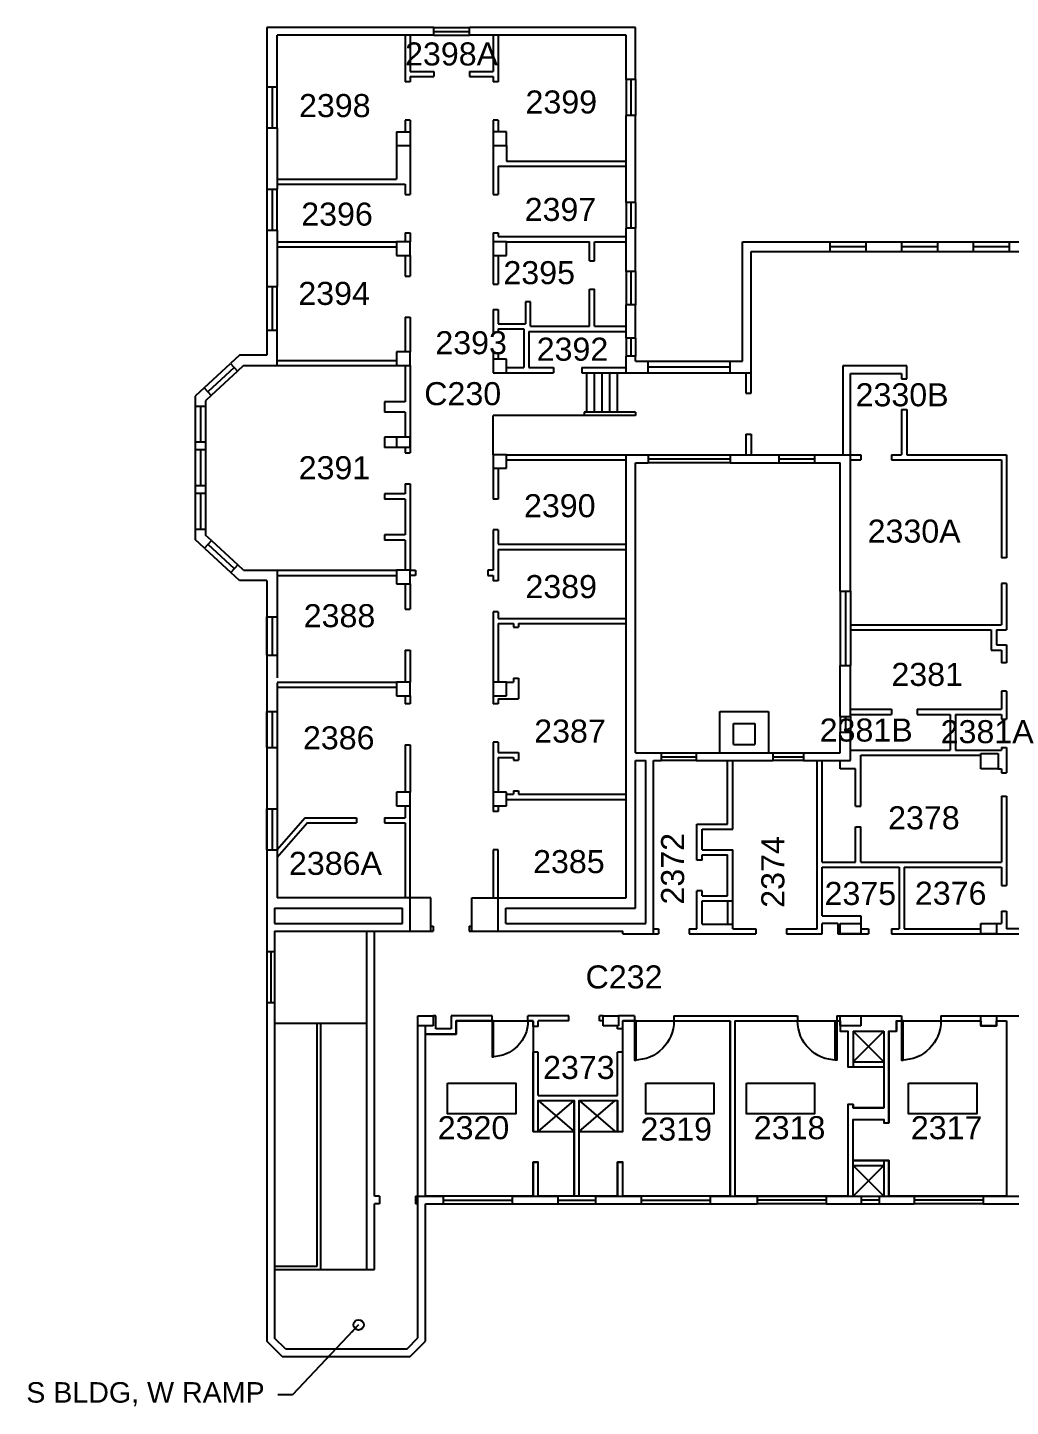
# Model space of a CAD drawing. Header units: inches. Extents: x -281 to 5521, y -151 to 3105.
# Drawn here: x -281 to 872, y 62 to 1678 of the extents above; entities that cross this region are included whole.
import ezdxf

# ---------------------------------------------------------------- set-up
doc = ezdxf.new("R2010")
doc.units = ezdxf.units.IN
doc.header["$LTSCALE"] = 48
doc.header["$MEASUREMENT"] = 0
doc.layers.get('0').update_dxf_attribs({"linetype": 'CONTINUOUS'})
for name, color, linetype in [('A-ANNO-RNUM', 4, 'CONTINUOUS'), ('A-ANNO-TEXT-IDEN', 4, 'CONTINUOUS'), ('A-DOOR', 2, 'CONTINUOUS'), ('A-FLOR-PFIX', 2, 'CONTINUOUS'), ('A-FLOR-STRS', 2, 'CONTINUOUS'), ('A-GLAZ', 2, 'CONTINUOUS'), ('A-GLAZ-SILL', 1, 'CONTINUOUS'), ('A-WALL-FULL', 6, 'CONTINUOUS'), ('S-COLS', 5, 'CONTINUOUS'), ('X-MEDGAS', 5, 'CONTINUOUS')]:
    doc.layers.add(name, color=color, linetype=linetype)
doc.styles.add('ARIAL', font='arial.ttf')
doc.styles.get("Standard").update_dxf_attribs({"font": 'SIMPLEX.SHX'})
doc.dimstyles.new('DIM1-4', dxfattribs={"dimscale": 48, "dimtxt": 0.09375, "dimasz": 0.125, "dimexe": 0.125, "dimexo": 0.09375, "dimgap": 0.046875, "dimtad": 1, "dimdec": 4, "dimzin": 7, "dimdsep": 46, "dimlunit": 4, "dimtxsty": 'Standard', "dimblk": 'TICK', "dimcen": 2.25, "dimdle": 1.5, "dimadec": 0, "dimazin": 0, "dimtfac": 1, "dimtdec": 4, "dimtix": 1, "dimtofl": 0, "dimtmove": 2, "dimatfit": 3, "dimldrblk": 'TICK', "dimfxl": 1, "dimtolj": 1, "dimtzin": 0, "dimarcsym": 0})

# ---------------------------------------------------------------- blocks, each defined once
blk = doc.blocks.new('*U156')
for p, q in [((0, 0), (0, 0)), ((46, 0), (46, 0))]:
    blk.add_line(p, q)
blk.add_lwpolyline([(0, 0), (0, 46), (1.75, 46), (1.75, 0)], close=True)
blk.add_arc((0, 0), 46, 0, 90)
blk = doc.blocks.new('*U174')
for p, q in [((0, 0), (0, 0)), ((-46, 0), (-46, 0))]:
    blk.add_line(p, q)
blk.add_lwpolyline([(0, 0), (0, 46), (-1.75, 46), (-1.75, 0)], close=True)
blk.add_arc((0, 0), 46, 90, 180)
blk = doc.blocks.new('*U168')
for p, q in [((0, 0), (0, 0)), ((42, 0), (42, 0))]:
    blk.add_line(p, q)
blk.add_lwpolyline([(0, 0), (0, 42), (1.75, 42), (1.75, 0)], close=True)
blk.add_arc((0, 0), 42, 0, 90)
blk = doc.blocks.new('TICK')
at = {"linetype": 'Continuous'}
blk.add_line((0.99, 0), (-0.99, 0), dxfattribs=at)
at = {"color": 11}
blk.add_line((-0.22, -0.22), (0.22, 0.22), dxfattribs=at)

msp = doc.modelspace()

# ---------------------------------------------------------------- linework, layer by layer
at = {"layer": 'A-FLOR-PFIX'}
for p, q in [((687, 501.5), (723, 465.5)), ((723, 501.5), (687, 465.5)), ((681, 459.5), (723, 459.5)), ((687, 465.5), (723, 465.5)), ((318, 420), (360, 384)), ((318, 384), (360, 420)), ((366, 420), (408, 384)), ((366, 384), (408, 420)), ((318, 384), (360, 384)), ((366, 384), (411, 384)), ((687, 350), (723, 350)), ((687, 344), (723, 344)), ((723, 344), (687, 308)), ((687, 344), (723, 308))]:
    msp.add_line(p, q, dxfattribs=at)
at = {"layer": 'A-FLOR-STRS'}
for p, q in [((375, 1227), (375, 1273)), ((384, 1227), (384, 1273)), ((393, 1227), (393, 1273)), ((402, 1227), (402, 1273)), ((411, 1227), (411, 1273)), ((432, 1223), (265, 1223)), ((265, 1177), (265, 1223)), ((117, 510.5), (9, 510.5)), ((63, 222), (117, 222))]:
    msp.add_line(p, q, dxfattribs=at)
at = {"layer": 'A-GLAZ'}
for p, q in [((195.5, 1673), (237.5, 1673)), ((426.5, 1616.5), (426.5, 1574.5)), ((6, 1608), (6, 1560)), ((6, 1488), (6, 1440)), ((426.5, 1472.5), (426.5, 1442.5)), ((660, 1420.8), (702, 1420.8)), ((744, 1420.8), (786, 1420.8)), ((828, 1420.8), (870, 1420.8)), ((426.5, 1391.5), (426.5, 1352.5)), ((6, 1374), (6, 1323)), ((426.5, 1313.5), (426.5, 1292.5)), ((-38.5, 1279.3), (-69.4, 1250.8)), ((447, 1279.8), (543, 1279.8)), ((-78, 1233.5), (-78, 1191.5)), ((-78, 1182.5), (-78, 1140.5)), ((447, 1172.2), (543, 1172.2)), ((600, 1172.2), (642, 1172.2)), ((-78, 1131.5), (-78, 1089.5)), ((-69.2, 1072), (-38.3, 1043.5)), ((678, 1017), (678, 930)), ((6, 987), (6, 942)), ((6, 876), (6, 834)), ((678, 870), (678, 852)), ((462, 823), (503, 823)), ((593, 823), (629, 823)), ((6, 762), (6, 714)), ((4.5, 594.5), (4.5, 534.5)), ((206.5, 303.5), (287.5, 303.5)), ((341, 303.5), (385, 303.5)), ((438.5, 303.5), (519.5, 303.5)), ((655.5, 303.5), (574.5, 303.5)), ((717.5, 303.5), (696.5, 303.5)), ((839.5, 303.5), (758.5, 303.5))]:
    msp.add_line(p, q, dxfattribs=at)
at = {"layer": 'A-GLAZ-SILL'}
for p, q in [((195.5, 1677.5), (237.5, 1677.5)), ((195.5, 1668.5), (237.5, 1668.5)), ((421, 1616.5), (421, 1574.5)), ((432, 1616.5), (432, 1574.5)), ((0, 1608), (0, 1560)), ((12, 1560), (12, 1608)), ((0, 1488), (0, 1440)), ((12, 1440), (12, 1488)), ((421, 1472.5), (421, 1442.5)), ((432, 1472.5), (432, 1442.5)), ((660, 1426.5), (702, 1426.5)), ((744, 1426.5), (786, 1426.5)), ((828, 1426.5), (870, 1426.5)), ((660, 1415), (702, 1415)), ((744, 1415), (786, 1415)), ((828, 1415), (870, 1415)), ((421, 1391.5), (421, 1352.5)), ((432, 1391.5), (432, 1352.5)), ((0, 1374), (0, 1323)), ((12, 1323), (12, 1374)), ((421, 1313.5), (421, 1292.5)), ((432, 1313.5), (432, 1292.5)), ((-73.4, 1255.3), (-42.6, 1283.7)), ((447, 1286.5), (543, 1286.5)), ((-34.4, 1274.9), (-65.3, 1246.4)), ((447, 1273), (543, 1273)), ((-84, 1233.5), (-84, 1191.5)), ((-72, 1233.5), (-72, 1191.5)), ((-84, 1182.5), (-84, 1140.5)), ((-72, 1182.5), (-72, 1140.5)), ((447, 1177), (543, 1177)), ((543, 1167.5), (447, 1167.5)), ((600, 1177), (642, 1177)), ((600, 1167.5), (642, 1167.5)), ((-84, 1131.5), (-84, 1089.5)), ((-72, 1131.5), (-72, 1089.5)), ((-73.2, 1067.6), (-42.4, 1039.1)), ((-65.1, 1076.4), (-34.2, 1047.9)), ((672, 1017), (672, 930)), ((684, 1017), (684, 930)), ((0, 942), (0, 987)), ((12, 987), (12, 942)), ((0, 834), (0, 876)), ((12, 876), (12, 834)), ((672, 870), (672, 852)), ((684, 870), (684, 852)), ((462, 827.5), (503, 827.5)), ((593, 827.5), (629, 827.5)), ((503, 818.5), (462, 818.5)), ((629, 818.5), (593, 818.5)), ((0, 714), (0, 762)), ((12, 762), (12, 714)), ((0, 594.5), (0, 534.5)), ((9, 594.5), (9, 534.5)), ((287.5, 308), (206.5, 308)), ((385, 308), (341, 308)), ((519.5, 308), (438.5, 308)), ((574.5, 308), (655.5, 308)), ((696.5, 308), (717.5, 308)), ((758.5, 308), (839.5, 308)), ((206.5, 299), (287.5, 299)), ((341, 299), (385, 299)), ((438.5, 299), (519.5, 299)), ((655.5, 299), (574.5, 299)), ((696.5, 299), (717.5, 299)), ((839.5, 299), (758.5, 299))]:
    msp.add_line(p, q, dxfattribs=at)
at = {"layer": 'A-WALL-FULL'}
for p, q in [((0, 1677.5), (0, 1608)), ((195.5, 1677.5), (0, 1677.5)), ((12, 1608), (12, 1668.5)), ((195.5, 1668.5), (12, 1668.5)), ((162, 1668.5), (162, 1614)), ((168, 1668.5), (168, 1626)), ((195.5, 1668.5), (195.5, 1677.5)), ((432, 1677.5), (237.5, 1677.5)), ((237.5, 1668.5), (237.5, 1677.5)), ((421, 1668.5), (237.5, 1668.5)), ((265, 1668.5), (265, 1626)), ((271, 1668.5), (271, 1614)), ((421, 1616.5), (421, 1668.5)), ((432, 1616.5), (432, 1677.5)), ((168, 1626), (195.5, 1626)), ((168, 1620), (195.5, 1620)), ((168, 1620), (168, 1614)), ((195.5, 1626), (195.5, 1620)), ((237.5, 1626), (237.5, 1620)), ((237.5, 1626), (265, 1626)), ((237.5, 1620), (265, 1620)), ((265, 1620), (265, 1614)), ((432, 1616.5), (421, 1616.5)), ((0, 1608), (12, 1608)), ((168, 1614), (162, 1614)), ((271, 1614), (265, 1614)), ((168, 1569), (162, 1569)), ((162, 1569), (162, 1555.5)), ((168, 1569), (168, 1482)), ((271, 1569), (265, 1569)), ((265, 1569), (265, 1482)), ((271, 1569), (271, 1555.5)), ((432, 1574.5), (421, 1574.5)), ((421, 1472.5), (421, 1574.5)), ((432, 1472.5), (432, 1574.5)), ((0, 1560), (0, 1488)), ((0, 1560), (12, 1560)), ((12, 1560), (12, 1488)), ((152, 1555.5), (168, 1555.5)), ((152, 1555.5), (152, 1500)), ((152, 1539.5), (168, 1539.5)), ((281, 1539.5), (281, 1521)), ((281, 1521), (421, 1521)), ((271, 1515), (421, 1515)), ((271, 1515), (271, 1482)), ((0, 1488), (12, 1488)), ((12, 1500), (152, 1500)), ((12, 1494), (162, 1494)), ((162, 1494), (162, 1482)), ((162, 1482), (168, 1482)), ((265, 1482), (271, 1482)), ((432, 1472.5), (421, 1472.5)), ((0, 1440), (0, 1374)), ((0, 1440), (12, 1440)), ((12, 1440), (12, 1374)), ((432, 1442.5), (421, 1442.5)), ((421, 1391.5), (421, 1442.5)), ((432, 1391.5), (432, 1442.5)), ((12, 1426.5), (152, 1426.5)), ((162, 1437), (168, 1437)), ((162, 1437), (162, 1426.5)), ((168, 1437), (168, 1426.5)), ((265, 1437), (271, 1437)), ((265, 1437), (265, 1426.5)), ((271, 1437), (271, 1432.5)), ((271, 1432.5), (421, 1432.5)), ((281, 1426.5), (378, 1426.5)), ((378, 1404), (378, 1426.5)), ((384, 1404), (384, 1426.5)), ((384, 1426.5), (421, 1426.5)), ((557.5, 1286.5), (557.5, 1426.5)), ((557.5, 1426.5), (660, 1426.5)), ((660, 1426.5), (660, 1415)), ((702, 1426.5), (702, 1415)), ((702, 1426.5), (744, 1426.5)), ((744, 1426.5), (744, 1415)), ((786, 1426.5), (786, 1415)), ((786, 1426.5), (828, 1426.5)), ((828, 1426.5), (828, 1415)), ((870, 1426.5), (870, 1415)), ((870, 1426.5), (912, 1426.5)), ((12, 1420.5), (152, 1420.5)), ((162, 1410.5), (162, 1386)), ((168, 1410.5), (168, 1386)), ((265, 1410.5), (265, 1377)), ((271, 1410.5), (271, 1377)), ((567.5, 1415), (660, 1415)), ((567.5, 1249), (567.5, 1415)), ((702, 1415), (744, 1415)), ((786, 1415), (828, 1415)), ((870, 1415), (912, 1415)), ((378, 1404), (384, 1404)), ((432, 1391.5), (421, 1391.5)), ((0, 1374), (12, 1374)), ((162, 1386), (168, 1386)), ((265, 1377), (271, 1377)), ((378, 1327.5), (378, 1371)), ((378, 1371), (384, 1371)), ((384, 1327.5), (384, 1371)), ((265, 1347), (271, 1347)), ((265, 1347), (265, 1320)), ((271, 1347), (271, 1330.5)), ((309, 1356), (303, 1356)), ((303, 1356), (303, 1330.5)), ((309, 1327.5), (309, 1356)), ((432, 1352.5), (421, 1352.5)), ((421, 1313.5), (421, 1352.5)), ((432, 1313.5), (432, 1352.5)), ((162, 1338), (168, 1338)), ((162, 1338), (162, 1297.5)), ((168, 1338), (168, 1297.5)), ((271, 1330.5), (303, 1330.5)), ((309, 1327.5), (378, 1327.5)), ((384, 1327.5), (421, 1327.5)), ((0, 1323), (0, 1293.5)), ((0, 1323), (12, 1323)), ((12, 1281.5), (12, 1323)), ((271, 1320), (265, 1320)), ((271, 1324.5), (271, 1320)), ((271, 1324.5), (301, 1324.5)), ((301, 1324.5), (301, 1279)), ((307, 1321.5), (421, 1321.5)), ((307, 1321.5), (307, 1279)), ((432, 1313.5), (421, 1313.5)), ((-32, 1293.5), (-42.6, 1283.7)), ((0, 1293.5), (-32, 1293.5)), ((271, 1296), (265, 1296)), ((265, 1296), (265, 1273)), ((271, 1296), (271, 1289)), ((-42.6, 1283.7), (-34.4, 1274.9)), ((-27.3, 1281.5), (-34.4, 1274.9)), ((-27.3, 1281.5), (152, 1281.5)), ((12, 1287.5), (152, 1287.5)), ((162, 1281.5), (162, 1239)), ((168, 1281.5), (168, 1179)), ((281, 1279), (301, 1279)), ((307, 1279), (336, 1279)), ((336, 1279), (336, 1273)), ((369, 1279), (369, 1273)), ((369, 1279), (421, 1279)), ((421, 1273), (421, 1292.5)), ((432, 1292.5), (421, 1292.5)), ((432, 1286.5), (432, 1292.5)), ((432, 1286.5), (447, 1286.5)), ((447, 1273), (447, 1286.5)), ((543, 1273), (543, 1286.5)), ((543, 1286.5), (557.5, 1286.5)), ((750, 1281), (675, 1281)), ((675, 1281), (675, 1177)), ((750, 1266), (750, 1281)), ((281, 1273), (336, 1273)), ((369, 1273), (447, 1273)), ((543, 1273), (567.5, 1273)), ((561.5, 1273), (561.5, 1249)), ((684, 1272), (744, 1272)), ((684, 1017), (684, 1272)), ((744, 1272), (744, 1266)), ((744, 1266), (750, 1266)), ((-73.4, 1255.3), (-84, 1245.5)), ((-84, 1245.5), (-84, 1233.5)), ((-73.4, 1255.3), (-65.3, 1246.4)), ((-65.3, 1246.4), (-72, 1240.2)), ((561.5, 1249), (567.5, 1249)), ((-72, 1233.5), (-84, 1233.5)), ((-72, 1240.2), (-72, 1233.5)), ((138, 1239), (138, 1227)), ((162, 1239), (138, 1239)), ((744, 1230), (750, 1230)), ((744, 1230), (744, 1177)), ((750, 1230), (750, 1177)), ((162, 1227), (138, 1227)), ((162, 1227), (162, 1197.5)), ((432, 1227), (372, 1227)), ((372, 1227), (372, 1223)), ((432, 1227), (432, 1223)), ((152, 1197.5), (138, 1197.5)), ((138, 1197.5), (138, 1185.5)), ((561.5, 1201), (567.5, 1201)), ((561.5, 1201), (561.5, 1177)), ((567.5, 1201), (567.5, 1177)), ((-84, 1191.5), (-84, 1182.5)), ((-72, 1191.5), (-84, 1191.5)), ((-72, 1182.5), (-84, 1182.5)), ((-72, 1191.5), (-72, 1182.5)), ((152, 1185.5), (138, 1185.5)), ((162, 1185.5), (162, 1179)), ((162, 1179), (168, 1179)), ((281, 1177), (447, 1177)), ((281, 1171), (421, 1171)), ((421, 657.5), (421, 1177)), ((432, 1167.5), (447, 1167.5)), ((432, 827.5), (432, 1167.5)), ((447, 1177), (447, 1167.5)), ((543, 1177), (543, 1167.5)), ((543, 1177), (600, 1177)), ((543, 1167.5), (600, 1167.5)), ((600, 1177), (600, 1167.5)), ((642, 1177), (642, 1167.5)), ((642, 1177), (696, 1177)), ((642, 1167.5), (672, 1167.5)), ((672, 1017), (672, 1167.5)), ((684, 1171), (696, 1171)), ((696, 1177), (696, 1171)), ((732, 1177), (732, 1171)), ((732, 1177), (744, 1177)), ((732, 1171), (861, 1171)), ((750, 1177), (867, 1177)), ((861, 1171), (861, 1056)), ((867, 1177), (867, 1056)), ((265, 1161), (265, 1125)), ((271, 1161), (271, 1125)), ((-84, 1140.5), (-84, 1131.5)), ((-72, 1140.5), (-84, 1140.5)), ((-72, 1131.5), (-84, 1131.5)), ((-72, 1140.5), (-72, 1131.5)), ((162, 1143), (168, 1143)), ((162, 1143), (162, 1131)), ((168, 1143), (168, 1041.5)), ((162, 1131), (138, 1131)), ((138, 1131), (138, 1125)), ((162, 1125), (138, 1125)), ((162, 1125), (162, 1083)), ((271, 1125), (265, 1125)), ((-72, 1089.5), (-84, 1089.5)), ((-84, 1089.5), (-84, 1077.5)), ((-72, 1089.5), (-72, 1082.8)), ((-65.1, 1076.4), (-72, 1082.8)), ((162, 1083), (138, 1083)), ((138, 1083), (138, 1077)), ((271, 1089), (265, 1089)), ((265, 1089), (265, 1041.5)), ((271, 1089), (271, 1072)), ((-73.2, 1067.6), (-84, 1077.5)), ((-65.1, 1076.4), (-73.2, 1067.6)), ((162, 1077), (138, 1077)), ((162, 1077), (162, 1041.5)), ((271, 1072), (421, 1072)), ((271, 1066), (421, 1066)), ((271, 1066), (271, 1029)), ((867, 1056), (861, 1056)), ((-34.2, 1047.9), (-42.4, 1039.1)), ((-32, 1029.5), (-42.4, 1039.1)), ((-27.3, 1041.5), (-34.2, 1047.9)), ((-27.3, 1041.5), (152, 1041.5)), ((12, 1041.5), (12, 987)), ((12, 1035.5), (152, 1035.5)), ((168, 1041.5), (174, 1041.5)), ((174, 1035.5), (168, 1035.5)), ((174, 1041.5), (174, 1035.5)), ((259, 1041.5), (259, 1035.5)), ((265, 1041.5), (259, 1041.5)), ((259, 1035.5), (265, 1035.5)), ((265, 1035.5), (265, 1029)), ((0, 1029.5), (-32, 1029.5)), ((0, 1029.5), (0, 594.5)), ((162, 1025.5), (162, 996)), ((168, 1025.5), (168, 996)), ((271, 1029), (265, 1029)), ((867, 1026), (861, 1026)), ((861, 1026), (861, 977.7)), ((867, 1026), (867, 971.7)), ((672, 1017), (684, 1017)), ((0, 987), (12, 987)), ((162, 996), (168, 996)), ((271, 993), (265, 993)), ((265, 993), (265, 885)), ((271, 993), (271, 985)), ((271, 985), (421, 985)), ((271, 979), (289, 979)), ((271, 979), (271, 910.5)), ((289, 979), (289, 975)), ((289, 975), (295, 975)), ((295, 979), (295, 975)), ((295, 979), (421, 979)), ((684, 977.7), (861, 977.7)), ((684, 971.7), (849, 971.7)), ((849, 971.7), (849, 948)), ((855, 971.7), (855, 954)), ((855, 971.7), (867, 971.7)), ((855, 954), (867, 954)), ((867, 954), (867, 933)), ((0, 942), (12, 942)), ((12, 942), (12, 915.5)), ((162, 948), (168, 948)), ((162, 948), (162, 910.5)), ((168, 948), (168, 910.5)), ((849, 948), (861, 948)), ((861, 948), (861, 933)), ((672, 930), (684, 930)), ((672, 870), (672, 930)), ((684, 870), (684, 930)), ((867, 933), (861, 933)), ((12, 910.5), (152, 910.5)), ((12, 909.5), (12, 876)), ((281, 910.5), (289, 910.5)), ((289, 915), (295, 915)), ((289, 915), (289, 910.5)), ((295, 915), (295, 891)), ((12, 904.5), (152, 904.5)), ((162, 894.5), (162, 885)), ((168, 894.5), (168, 885)), ((271, 891), (295, 891)), ((271, 891), (271, 885)), ((867, 900), (861, 900)), ((861, 900), (861, 878.7)), ((867, 900), (867, 867)), ((0, 876), (12, 876)), ((168, 885), (162, 885)), ((271, 885), (265, 885)), ((531, 827.5), (531, 876)), ((531, 876), (588, 876)), ((588, 876), (588, 827.5)), ((684, 878.7), (732, 878.7)), ((684, 872.7), (732, 872.7)), ((732, 878.7), (732, 872.7)), ((762, 878.7), (762, 872.7)), ((762, 878.7), (861, 878.7)), ((762, 872.7), (801, 872.7)), ((801, 872.7), (801, 830.7)), ((807, 872.7), (807, 830.7)), ((807, 872.7), (861, 872.7)), ((861, 872.7), (861, 867)), ((547, 837.5), (547, 862)), ((547, 862), (572, 862)), ((572, 862), (572, 837.5)), ((672, 870), (684, 870)), ((861, 867), (867, 867)), ((672, 827.5), (672, 852)), ((672, 852), (684, 852)), ((684, 818.5), (684, 852)), ((0, 834), (12, 834)), ((12, 834), (12, 762)), ((162, 837), (168, 837)), ((162, 837), (162, 781.5)), ((168, 837), (168, 781.5)), ((271, 840), (265, 840)), ((265, 840), (265, 759)), ((271, 840), (271, 828)), ((271, 828), (295, 828)), ((295, 828), (295, 819)), ((432, 827.5), (462, 827.5)), ((462, 827.5), (462, 818.5)), ((503, 827.5), (503, 818.5)), ((503, 827.5), (593, 827.5)), ((547, 837.5), (572, 837.5)), ((593, 827.5), (593, 818.5)), ((629, 827.5), (629, 818.5)), ((629, 827.5), (672, 827.5)), ((684, 830.7), (801, 830.7)), ((696, 824.7), (837, 824.7)), ((696, 765), (696, 824.7)), ((807, 830.7), (861, 830.7)), ((861, 834), (867, 834)), ((861, 834), (861, 830.7)), ((867, 834), (867, 804)), ((271, 822), (289, 822)), ((271, 822), (271, 781.5)), ((289, 822), (289, 819)), ((289, 819), (295, 819)), ((432, 645.5), (432, 818.5)), ((432, 818.5), (444, 818.5)), ((444, 627.5), (444, 818.5)), ((453, 615.5), (453, 818.5)), ((453, 818.5), (462, 818.5)), ((503, 818.5), (593, 818.5)), ((540, 744), (540, 818.5)), ((546, 738), (546, 818.5)), ((629, 818.5), (684, 818.5)), ((645, 621.5), (645, 818.5)), ((651, 699.5), (651, 818.5)), ((672, 809), (672, 818.5)), ((690, 809), (672, 809)), ((690, 765), (690, 809)), ((857, 809), (861, 809)), ((861, 809), (861, 804)), ((861, 804), (867, 804)), ((281, 779), (289, 779)), ((289, 783), (295, 783)), ((289, 783), (289, 779)), ((295, 783), (295, 779)), ((295, 779), (421, 779)), ((861, 777), (867, 777)), ((861, 777), (861, 699.5)), ((867, 777), (867, 672)), ((0, 762), (12, 762)), ((162, 765.5), (162, 751.5)), ((168, 618.5), (168, 765.5)), ((271, 765.5), (271, 759)), ((281, 773), (421, 773)), ((690, 765), (696, 765)), ((45, 751.5), (12, 714)), ((47.7, 745.5), (12, 704.9)), ((45, 751.5), (105, 751.5)), ((47.7, 745.5), (105, 745.5)), ((105, 751.5), (105, 745.5)), ((138, 751.5), (138, 745.5)), ((138, 751.5), (162, 751.5)), ((138, 745.5), (162, 745.5)), ((162, 745.5), (162, 657.5)), ((271, 759), (265, 759)), ((504, 744), (540, 744)), ((504, 702), (504, 744)), ((510, 738), (546, 738)), ((510, 714), (510, 738)), ((690, 699.5), (690, 741)), ((690, 741), (696, 741)), ((696, 699.5), (696, 741)), ((0, 714), (12, 714)), ((12, 714), (12, 657.5)), ((271, 714), (265, 714)), ((265, 714), (265, 657.5)), ((271, 618.5), (271, 714)), ((510, 714), (546, 714)), ((546, 621.5), (546, 714)), ((510, 702), (504, 702)), ((510, 708), (540, 708)), ((510, 702), (510, 708)), ((540, 660), (540, 708)), ((651, 699.5), (690, 699.5)), ((696, 699.5), (861, 699.5)), ((651, 636.5), (651, 693.5)), ((651, 693.5), (741, 693.5)), ((741, 693.5), (741, 621.5)), ((747, 693.5), (747, 621.5)), ((747, 693.5), (861, 693.5)), ((861, 693.5), (861, 672)), ((504, 621.5), (504, 666)), ((510, 666), (504, 666)), ((510, 660), (510, 666)), ((861, 672), (867, 672)), ((192, 657.5), (12, 657.5)), ((192, 618.5), (192, 657.5)), ((240, 618.5), (240, 657.5)), ((240, 657.5), (421, 657.5)), ((510, 660), (540, 660)), ((510, 627), (510, 654)), ((510, 654), (546, 654)), ((540, 654), (540, 627)), ((9, 645.5), (159, 645.5)), ((9, 645.5), (9, 627.5)), ((159, 627.5), (159, 645.5)), ((280, 645.5), (432, 645.5)), ((280, 627.5), (280, 645.5)), ((651, 636.5), (696, 636.5)), ((696, 636.5), (696, 621.5)), ((861, 642), (867, 642)), ((861, 642), (861, 627.5)), ((867, 642), (867, 621.5)), ((9, 627.5), (159, 627.5)), ((9, 618.5), (9, 594.5)), ((9, 618.5), (195, 618.5)), ((117, 222), (117, 618.5)), ((126, 308), (126, 618.5)), ((192, 624.5), (195, 624.5)), ((195, 624.5), (195, 618.5)), ((237, 624.5), (237, 618.5)), ((237, 624.5), (240, 624.5)), ((237, 618.5), (417, 618.5)), ((280, 627.5), (444, 627.5)), ((417, 615.5), (417, 618.5)), ((417, 615.5), (459, 615.5)), ((453, 621.5), (459, 621.5)), ((459, 621.5), (459, 615.5)), ((495, 621.5), (495, 615.5)), ((495, 621.5), (504, 621.5)), ((495, 615.5), (573, 615.5)), ((510, 627), (546, 627)), ((546, 621.5), (573, 621.5)), ((573, 621.5), (573, 615.5)), ((609, 621.5), (609, 615.5)), ((609, 621.5), (645, 621.5)), ((609, 615.5), (651, 615.5)), ((651, 615.5), (651, 627.5)), ((669, 627.5), (651, 627.5)), ((669, 627.5), (669, 615.5)), ((669, 615.5), (705, 615.5)), ((696, 621.5), (705, 621.5)), ((705, 621.5), (705, 615.5)), ((732, 621.5), (732, 615.5)), ((732, 621.5), (741, 621.5)), ((732, 615.5), (882, 615.5)), ((747, 621.5), (837, 621.5)), ((855, 627.5), (861, 627.5)), ((882, 621.5), (867, 621.5)), ((9, 594.5), (0, 594.5)), ((9, 534.5), (0, 534.5)), ((0, 534.5), (0, 138)), ((9, 534.5), (9, 141.7)), ((198, 519.5), (195, 519.5)), ((198, 504), (198, 519.5)), ((264, 519.5), (216, 519.5)), ((216, 519.5), (216, 504)), ((264, 513.5), (264, 519.5)), ((306, 513.5), (306, 519.5)), ((354, 519.5), (306, 519.5)), ((354, 513.5), (354, 519.5)), ((394, 519.5), (390, 519.5)), ((390, 513.5), (390, 519.5)), ((431, 519.5), (412, 519.5)), ((431, 519.5), (431, 513.5)), ((477, 519.5), (622, 519.5)), ((477, 519.5), (477, 513.5)), ((622, 519.5), (622, 513.5)), ((668, 519.5), (668, 513.5)), ((668, 519.5), (744, 519.5)), ((744, 519.5), (744, 513.5)), ((790, 519.5), (790, 513.5)), ((790, 519.5), (951, 519.5)), ((59, 226), (59, 510.5)), ((63, 222), (63, 510.5)), ((177, 141.9), (177, 507.5)), ((186, 308), (186, 507.5)), ((216, 504), (198, 504)), ((264, 513.5), (222, 513.5)), ((222, 513.5), (222, 498)), ((312, 513.5), (306, 513.5)), ((312, 507), (312, 513.5)), ((318, 507), (312, 507)), ((318, 507), (318, 513.5)), ((354, 513.5), (318, 513.5)), ((394, 513.5), (390, 513.5)), ((411, 504), (411, 507.5)), ((417, 504), (411, 504)), ((431, 513.5), (417, 513.5)), ((417, 504), (417, 513.5)), ((477, 513.5), (543, 513.5)), ((543, 308), (543, 513.5)), ((549, 308), (549, 513.5)), ((549, 513.5), (622, 513.5)), ((668, 513.5), (672, 513.5)), ((672, 513.5), (672, 501.5)), ((672, 501.5), (681, 501.5)), ((681, 501.5), (681, 459.5)), ((687, 501.5), (687, 459.5)), ((687, 501.5), (723, 501.5)), ((723, 501.5), (723, 411.5)), ((729, 501.5), (729, 394)), ((729, 501.5), (738, 501.5)), ((738, 513.5), (738, 501.5)), ((738, 513.5), (744, 513.5)), ((790, 513.5), (837, 513.5)), ((855, 513.5), (867, 513.5)), ((867, 513.5), (867, 308)), ((222, 498), (186, 498)), ((312, 384), (312, 477)), ((318, 477), (312, 477)), ((318, 426), (318, 477)), ((417, 477), (411, 477)), ((411, 426), (411, 477)), ((417, 384), (417, 477)), ((318, 426), (411, 426)), ((318, 420), (360, 420)), ((318, 384), (318, 420)), ((360, 308), (360, 420)), ((366, 308), (366, 420)), ((366, 420), (411, 420)), ((411, 384), (411, 420)), ((681, 415.5), (681, 308)), ((687, 415.5), (681, 415.5)), ((687, 415.5), (687, 411.5)), ((687, 411.5), (723, 411.5)), ((687, 308), (687, 398)), ((687, 398), (723, 398)), ((723, 398), (723, 394)), ((723, 394), (729, 394)), ((312, 384), (318, 384)), ((411, 384), (417, 384)), ((312, 308), (312, 348)), ((312, 348), (318, 348)), ((318, 308), (318, 348)), ((411, 308), (411, 348)), ((411, 348), (417, 348)), ((417, 308), (417, 348)), ((723, 350), (723, 308)), ((723, 350), (729, 350)), ((729, 350), (729, 308)), ((132, 308), (126, 308)), ((132, 308), (132, 299)), ((174, 308), (206.5, 308)), ((174, 308), (174, 299)), ((206.5, 308), (206.5, 299)), ((287.5, 308), (287.5, 299)), ((287.5, 308), (341, 308)), ((341, 308), (341, 299)), ((385, 308), (385, 299)), ((385, 308), (438.5, 308)), ((438.5, 308), (438.5, 299)), ((519.5, 308), (519.5, 299)), ((519.5, 308), (574.5, 308)), ((574.5, 308), (574.5, 299)), ((655.5, 308), (655.5, 299)), ((655.5, 308), (696.5, 308)), ((696.5, 308), (696.5, 299)), ((717.5, 308), (717.5, 299)), ((717.5, 308), (758.5, 308)), ((758.5, 308), (758.5, 299)), ((839.5, 308), (839.5, 299)), ((839.5, 308), (894.5, 308)), ((126, 222), (126, 299)), ((132, 299), (126, 299)), ((177, 299), (174, 299)), ((186, 138.2), (186, 299)), ((186, 299), (206.5, 299)), ((287.5, 299), (341, 299)), ((385, 299), (438.5, 299)), ((519.5, 299), (574.5, 299)), ((655.5, 299), (696.5, 299)), ((717.5, 299), (758.5, 299)), ((839.5, 299), (894.5, 299)), ((9, 226), (59, 226)), ((9, 222), (63, 222)), ((117, 222), (126, 222)), ((18, 120), (0, 138)), ((21.7, 129), (9, 141.7)), ((164.2, 129), (177, 141.9)), ((168, 120), (186, 138.2)), ((18, 120), (168, 120)), ((21.7, 129), (164.2, 129))]:
    msp.add_line(p, q, dxfattribs=at)
at = {"layer": 'S-COLS'}
for p, q in [((265, 1555.5), (265, 1539.5)), ((281, 1555.5), (265, 1555.5)), ((281, 1539.5), (281, 1555.5)), ((265, 1539.5), (281, 1539.5)), ((152, 1426.5), (152, 1410.5)), ((168, 1426.5), (152, 1426.5)), ((168, 1410.5), (168, 1426.5)), ((281, 1426.5), (265, 1426.5)), ((265, 1426.5), (265, 1410.5)), ((281, 1410.5), (281, 1426.5)), ((152, 1410.5), (168, 1410.5)), ((265, 1410.5), (281, 1410.5)), ((168, 1297.5), (152, 1297.5)), ((152, 1297.5), (152, 1281.5)), ((168, 1281.5), (168, 1297.5)), ((152, 1281.5), (168, 1281.5)), ((265, 1289), (265, 1273)), ((281, 1289), (265, 1289)), ((281, 1273), (281, 1289)), ((265, 1273), (281, 1273)), ((152, 1197.5), (152, 1185.5)), ((168, 1197.5), (152, 1197.5)), ((168, 1185.5), (168, 1197.5)), ((168, 1185.5), (152, 1185.5)), ((281, 1177), (265, 1177)), ((265, 1177), (265, 1161)), ((281, 1161), (281, 1177)), ((265, 1161), (281, 1161)), ((152, 1041.5), (152, 1025.5)), ((168, 1041.5), (152, 1041.5)), ((168, 1025.5), (168, 1041.5)), ((152, 1025.5), (168, 1025.5)), ((168, 910.5), (152, 910.5)), ((152, 910.5), (152, 894.5)), ((168, 894.5), (168, 910.5)), ((265, 910.5), (265, 894.5)), ((281, 910.5), (265, 910.5)), ((281, 894.5), (281, 910.5)), ((152, 894.5), (168, 894.5)), ((265, 894.5), (281, 894.5)), ((837, 827), (857, 827)), ((837, 809), (837, 827)), ((857, 827), (857, 809)), ((857, 809), (837, 809)), ((152, 781.5), (152, 765.5)), ((168, 781.5), (152, 781.5)), ((168, 765.5), (168, 781.5)), ((281, 781.5), (265, 781.5)), ((265, 781.5), (265, 765.5)), ((281, 765.5), (281, 781.5)), ((152, 765.5), (168, 765.5)), ((265, 765.5), (281, 765.5)), ((672, 627.5), (696, 627.5)), ((672, 615.5), (672, 627.5)), ((696, 615.5), (672, 615.5)), ((696, 627.5), (696, 615.5)), ((837, 627.5), (855, 627.5)), ((837, 615.5), (837, 627.5)), ((855, 615.5), (837, 615.5)), ((855, 627.5), (855, 615.5)), ((177, 519.5), (195, 519.5)), ((177, 507.5), (177, 519.5)), ((195, 519.5), (195, 507.5)), ((394, 519.5), (412, 519.5)), ((394, 507.5), (394, 519.5)), ((412, 519.5), (412, 507.5)), ((672, 519.5), (696, 519.5)), ((672, 507.5), (672, 519.5)), ((696, 519.5), (696, 507.5)), ((837, 519.5), (855, 519.5)), ((837, 507.5), (837, 519.5)), ((855, 519.5), (855, 507.5)), ((195, 507.5), (177, 507.5)), ((412, 507.5), (394, 507.5)), ((696, 507.5), (672, 507.5)), ((855, 507.5), (837, 507.5))]:
    msp.add_line(p, q, dxfattribs=at)
at = {"layer": 'X-MEDGAS'}
for points in [[(312, 513.5), (312, 384), (318, 384), (318, 420), (360, 420), (360, 308), (318, 308), (318, 348), (312, 348), (312, 308), (186, 308), (186, 498), (222, 498), (222, 513.5)], [(543, 513.5), (543, 308), (417, 308), (417, 348), (411, 348), (411, 308), (366, 308), (366, 420), (411, 420), (411, 384), (417, 384), (417, 513.5)], [(723, 459.5), (723, 411.5), (687, 411.5), (687, 415.5), (681, 415.5), (681, 308), (549, 308), (549, 513.5), (672, 513.5), (672, 501.5), (681, 501.5), (681, 459.5)], [(867, 513.5), (867, 308), (729, 308), (729, 350), (687, 350), (687, 398), (723, 398), (723, 394), (729, 394), (729, 501.5), (738, 501.5), (738, 513.5), (837, 513.5), (837, 507.5), (855, 507.5), (855, 513.5)], [(211.6, 440.3), (291.6, 440.3), (291.6, 404.7), (211.6, 404.7)], [(444, 440.3), (523.9, 440.3), (523.9, 404.7), (444, 404.7)], [(562.1, 440.3), (642, 440.3), (642, 404.7), (562.1, 404.7)], [(752.2, 440.3), (832.1, 440.3), (832.1, 404.7), (752.2, 404.7)]]:
    msp.add_lwpolyline(points, close=True, dxfattribs=at)

# ---------------------------------------------------------------- block references
at = {"layer": 'A-DOOR', "xscale": -1, "rotation": 179.9999999999999}
for name, p in [('*U168', (264, 513.5)), ('*U156', (431, 513.5)), ('*U174', (668, 513.5)), ('*U156', (744, 513.5))]:
    msp.add_blockref(name, p, dxfattribs=at)

# ---------------------------------------------------------------- texts
at = {"layer": 'A-ANNO-RNUM', "style": 'ARIAL'}
for s, p in [('2398A', (161.9, 1633.1)), ('2398', (37.6, 1572.6)), ('2399', (303.1, 1576.8)), ('2396', (40.2, 1445.4)), ('2397', (302.1, 1450.9)), ('2395', (277.2, 1376.8)), ('2394', (36.8, 1352.5)), ('2393', (197.4, 1294.7)), ('2392', (316.2, 1287.1)), ('C230', (184.4, 1235)), ('2330B', (690, 1233.7)), ('2391', (37.2, 1148.2)), ('2390', (301.3, 1103.7)), ('2330A', (704.1, 1073.9)), ('2389', (303, 1008.9)), ('2388', (43.1, 974.8)), ('2381', (732, 906)), ('2386', (42.2, 831.7)), ('2387', (313.3, 839.6)), ('2381B', (647.9, 840.8)), ('2381A', (789.7, 838.9)), ('2378', (728.1, 738)), ('2386A', (25.8, 684.6)), ('2385', (312, 686.6)), ('2375', (653.6, 649.3)), ('2376', (759.5, 649.6)), ('C232', (373.5, 551.5)), ('2373', (323.7, 445.4)), ('2320', (200.2, 374.8)), ('2319', (437.8, 373.2)), ('2318', (570.7, 374.8)), ('2317', (754.8, 374.8))]:
    msp.add_text(s, height=27, dxfattribs=at).set_placement(p)
for s, p in [('2372', (489, 649.8)), ('2374', (606.5, 646))]:
    msp.add_text(s, height=27, rotation=90, dxfattribs=at).set_placement(p)
at = {"layer": 'A-ANNO-TEXT-IDEN', "style": 'ARIAL'}
msp.add_text('S BLDG, W RAMP', height=24, dxfattribs=at).set_placement((-282.1, 66.1))

# ---------------------------------------------------------------- leaders
at = {"layer": 'A-ANNO-TEXT-IDEN'}
msp.add_leader([(107.5, 157.2), (29.8, 75.3), (12.8, 75.3)], dimstyle='DIM1-4', override={"dimscale": 96, "dimgap": 0, "dimtad": 0, "dimldrblk": 'DotBlank'}, dxfattribs=at)

doc.saveas('drawing.dxf')
